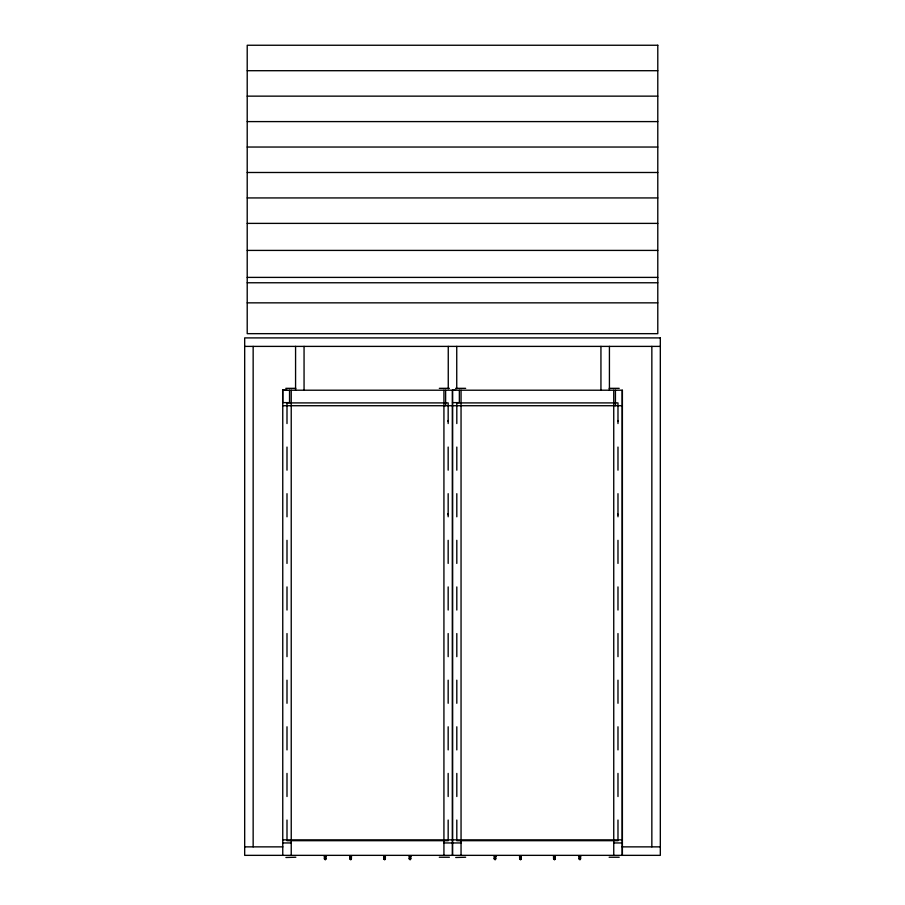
<?xml version="1.0" encoding="UTF-8"?>
<svg xmlns="http://www.w3.org/2000/svg" width="905" height="905" viewBox="0 0 905 905"><rect width="100%" height="100%" fill="white"/><g stroke="black" fill="none" stroke-linecap="round" stroke-linejoin="round"><path stroke-width="1.36" d="M448.167 421.481L448.167 420.531M617.979 421.481L617.979 420.542M324.239 858.042L324.703 856.379M349.681 858.042L350.156 856.379M383.618 858.042L384.082 856.379M409.06 858.042L409.524 856.379M494.051 858.042L494.515 856.379M519.493 858.042L519.968 856.379M553.43 858.042L553.894 856.379M578.872 858.042L579.347 856.379M325.529 859.614L325.642 857.861M350.982 859.614L351.083 857.861M384.908 859.614L385.021 857.861M410.35 859.614L410.463 857.861M495.34 859.614L495.454 857.861M520.794 859.614L520.895 857.861M554.72 859.614L554.833 857.861M580.173 859.614L580.275 857.861M325.834 859.252L325.981 858.528M351.276 859.252L351.423 858.528M385.213 859.252L385.36 858.528M410.655 859.252L410.802 858.528M495.646 859.252L495.793 858.54M521.099 859.252L521.246 858.528M555.025 859.252L555.172 858.528M580.478 859.252L580.625 858.528M285.765 388.336L295.833 388.336M439.321 388.336L449.4 388.336M455.577 388.336L465.656 388.336M285.901 857.488L295.844 857.239M609.133 388.336L619.212 388.336M439.321 857.239L449.4 857.239M455.713 857.488L465.656 857.239M609.144 857.239L619.212 857.239M325.642 856.379L324.703 856.56L325.642 856.515L326.105 858.042M351.083 856.379L350.156 856.56L351.083 856.515L351.559 858.042M385.021 856.379L384.082 856.56L385.021 856.515L385.485 858.042M410.463 856.379L409.524 856.56L410.463 856.503L410.938 858.042M495.454 856.379L494.515 856.56L495.454 856.515L495.917 858.042M520.895 856.379L519.968 856.56L520.895 856.515L521.37 858.042M554.833 856.379L553.894 856.56L554.833 856.515L555.297 858.042M580.275 856.379L579.347 856.56L580.275 856.515L580.75 858.042M325.642 859.071L324.703 859.071L324.703 857.861M351.083 859.071L350.156 859.071L350.156 857.861M385.021 859.071L384.082 859.071L384.082 857.861M410.463 859.071L409.524 859.071L409.524 857.861M495.454 859.071L494.515 859.071L494.515 857.861M520.895 859.071L519.968 859.071L519.968 857.861M554.833 859.071L553.894 859.071L553.894 857.861M580.275 859.071L579.347 859.071L579.347 857.861M349.805 856.153L351.559 856.107L349.681 856.107M385.134 856.175L383.618 856.107M409.999 856.311L410.938 856.107L409.535 856.175M521.37 856.107L519.493 856.107L521.37 856.198M555.297 856.107L553.43 856.107L554.573 856.187M580.75 856.107L578.872 856.107L580.399 856.175M521.246 856.198L519.493 856.107M351.083 856.198L350.62 856.311M325.167 856.311L324.329 856.141M495.917 856.198L494.051 856.107L494.99 856.311M247.212 70.703L657.788 70.703M247.212 96.145L657.788 96.145M247.212 121.598L657.788 121.598M247.212 147.04L657.788 147.04M247.212 172.493L657.788 172.493M247.212 197.935L657.788 197.935M247.212 223.388L657.788 223.388M247.212 250.414L657.788 250.414M247.212 277.394L657.788 277.394M247.212 282.767L657.788 282.767M247.212 302.847L657.788 302.847M244.678 346.389L660.322 346.389M282.586 390.213L622.391 390.213L622.391 855.349M452.477 402.623L459.355 402.623L459.355 390.225M282.756 405.723L622.391 405.723M282.756 839.851L622.221 839.851M282.756 842.951L291.24 842.951M443.925 842.951L461.052 842.951M613.737 842.951L622.221 842.951M244.678 846.865L282.846 846.865M622.154 846.865L660.322 846.865M324.239 856.198L326.105 856.198M349.681 856.198L351.559 856.198M383.618 856.198L385.485 856.198M409.06 856.198L410.938 856.198M555.297 856.198L553.43 856.107M580.75 856.198L578.872 856.107M452.477 390.213L455.396 390.213M286.998 390.213L282.665 390.213L282.665 402.623L289.543 402.623L289.543 390.213M617.64 513.78L617.979 514.934M447.828 513.78L448.167 514.934M578.996 858.528L579.155 859.252M553.555 858.528L553.702 859.252M519.628 858.528L519.775 859.252M494.175 858.54L494.322 859.252M409.184 858.528L409.332 859.252M383.743 858.528L383.89 859.252M349.805 858.528L349.952 859.252M324.363 858.528L324.51 859.252M651.849 346.389L651.849 846.865M622.221 390.213L622.221 855.349M617.979 423.551L617.979 402.906L456.81 402.906L456.81 423.551M617.979 447.07L617.979 470.17M617.979 493.689L617.979 516.8M617.979 540.308L617.979 563.419M617.979 586.926L617.979 610.038M617.979 633.557L617.979 656.657M617.979 680.175L617.979 703.287M617.979 726.794L617.979 749.906M617.979 773.413L617.979 796.524M617.979 820.043L617.979 840.688L456.81 840.688L456.81 820.043M615.434 390.213L615.434 405.723M613.737 390.213L613.748 855.349M609.427 346.389L609.427 390.213M600.943 346.389L600.943 390.213M579.811 857.974L579.811 859.75M554.369 857.974L554.369 859.75M520.432 857.974L520.432 859.75M494.99 857.974L494.99 859.75M461.052 390.225L461.052 855.349M456.81 447.07L456.81 470.181M456.81 493.689L456.81 516.8M456.81 540.308L456.81 563.419M456.81 586.938L456.81 610.038M456.81 633.557L456.81 656.668M456.81 680.175L456.81 703.287M456.81 726.794L456.81 749.906M456.81 773.424L456.81 796.524M456.742 346.389L456.742 388.799M452.579 390.213L452.568 855.349M452.41 390.213L452.41 855.349M448.258 346.389L448.258 388.799M448.167 423.551L448.167 402.906L286.998 402.906L286.998 423.551M448.167 447.059L448.167 470.17M448.167 493.689L448.167 516.789M448.167 540.308L448.167 563.419M448.167 586.926L448.167 610.038M448.167 633.557L448.167 656.657M448.167 680.175L448.167 703.287M448.167 726.794L448.167 749.906M448.167 773.413L448.167 796.524M448.167 820.043L448.167 840.688L286.998 840.688L286.998 820.043M445.622 390.213L445.622 405.723M443.925 390.213L443.925 855.349M409.999 857.974L409.999 859.75M384.546 857.974L384.546 859.75M350.62 857.974L350.62 859.75M325.167 859.75L325.167 857.974M304.057 346.389L304.057 390.213M295.573 346.389L295.573 390.213M291.229 390.213L291.24 855.349M286.998 447.07L286.998 470.17M286.998 493.689L286.998 516.8M286.998 540.308L286.998 563.419M286.998 586.926L286.998 610.038M286.998 633.557L286.998 656.657M286.998 680.175L286.998 703.287M286.998 726.794L286.998 749.906M286.998 773.413L286.998 796.524M282.756 390.213L282.756 855.349M253.151 346.389L253.151 846.865M326.105 856.107L325.167 856.198L326.015 856.141M495.917 856.107L494.99 856.198L495.917 856.107M657.788 45.25L247.212 45.25L247.212 333.662L657.788 333.662L657.788 45.25M660.322 337.904L244.678 337.904L244.678 855.349L660.322 855.349L660.322 337.904"/></g></svg>
